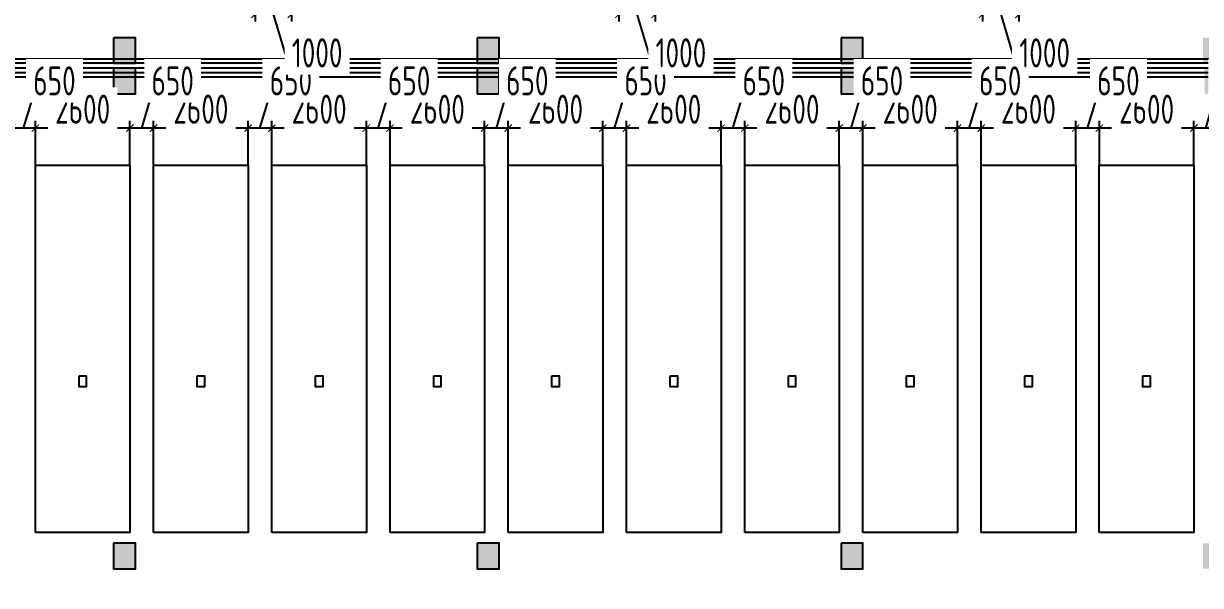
# Model space of a CAD drawing. Header units: inches. Extents: x -26985 to 86262, y -10753 to 149570.
# Drawn here: x 29657 to 62012, y 53676 to 69128 of the extents above; entities that cross this region are included whole.
import ezdxf

# ---------------------------------------------------------------- set-up
doc = ezdxf.new("R2010")
doc.units = ezdxf.units.IN
doc.header["$MEASUREMENT"] = 0
doc.layers.add('COLUMN', color=6, linetype='Continuous')
doc.layers.add('雨水管', color=7, linetype='Continuous')
doc.styles.add('JY-GB', font='gbenor.shx', dxfattribs={"width": 0.8, "bigfont": 'gbcbig.shx'})
doc.dimstyles.new('JY-800', dxfattribs={"dimscale": 400, "dimtxt": 2, "dimasz": 0.5, "dimexe": 0.5, "dimexo": 0, "dimgap": 0.3, "dimtad": 1, "dimdec": 0, "dimtxsty": 'JY-GB', "dimblk": 'ARCHTICK', "dimcen": 2.5, "dimclrd": 86, "dimclre": 86, "dimclrt": 7, "dimadec": 0, "dimazin": 0, "dimtfac": 1, "dimtdec": 0, "dimtmove": 0, "dimatfit": 3, "dimfxl": 1, "dimtfill": 1, "dimlwd": 25, "dimlwe": 25, "dimarcsym": 0})

# ---------------------------------------------------------------- blocks, each defined once
blk = doc.blocks.new('柱左')
at = {"layer": '雨水管'}
h = blk.add_hatch(color=256, dxfattribs=at)
h.paths.add_polyline_path([(26931, -42099), (26931, -42699), (27531, -42699), (27531, -42099)])
h.paths.add_polyline_path([(37351, -42099), (36751, -42099), (36751, -42699), (37351, -42699)])
h.paths.add_polyline_path([(47401, -42099), (46701, -42099), (46701, -42699), (47401, -42699)])
h.paths.add_polyline_path([(59401, -42699), (59401, -42099), (58701, -42099), (58701, -42699)])
h.paths.add_polyline_path([(68401, -42099), (67701, -42099), (67701, -42699), (68401, -42699)])
h.paths.add_polyline_path([(81461, -42699), (81461, -42099), (80761, -42099), (80761, -42699)])
h.paths.add_polyline_path([(82301, -42099), (81601, -42099), (81601, -42699), (82301, -42699)])
h.paths.add_polyline_path([(94901, -42099), (94201, -42099), (94201, -42699), (94901, -42699)])
h.paths.add_polyline_path([(102301, -42699), (102801, -42699), (102801, -42099), (102301, -42099)])
h.paths.add_polyline_path([(110851, -42699), (110851, -42099), (110251, -42099), (110251, -42699)])
h.paths.add_polyline_path([(110251, -52699), (110851, -52699), (110851, -52099), (110251, -52099)])
h.paths.add_polyline_path([(102801, -52699), (102801, -52099), (102301, -52099), (102301, -52699)])
h.paths.add_polyline_path([(94901, -52699), (94901, -52099), (94201, -52099), (94201, -52699)])
h.paths.add_polyline_path([(82301, -52099), (81601, -52099), (81601, -52699), (82301, -52699)])
h.paths.add_polyline_path([(81461, -52099), (80761, -52099), (80761, -52699), (81461, -52699)])
h.paths.add_polyline_path([(67701, -52099), (67701, -52699), (68401, -52699), (68401, -52099)])
h.paths.add_polyline_path([(58701, -52099), (58701, -52699), (59401, -52699), (59401, -52099)])
h.paths.add_polyline_path([(47401, -52699), (47401, -52099), (46701, -52099), (46701, -52699)])
h.paths.add_polyline_path([(36751, -52699), (37351, -52699), (37351, -52099), (36751, -52099)])
h.paths.add_polyline_path([(27531, -52099), (26931, -52099), (26931, -52699), (27531, -52699)])
h.paths.add_polyline_path([(26191, -52099), (26191, -52699), (26791, -52699), (26791, -52099)])
h.paths.add_polyline_path([(26191, -47699), (26791, -47699), (26791, -47099), (26191, -47099)])
h.paths.add_polyline_path([(26191, -62699), (26791, -62699), (26791, -62099), (26191, -62099)])
h.paths.add_polyline_path([(27531, -62099), (26931, -62099), (26931, -62699), (27531, -62699)])
h.paths.add_polyline_path([(36751, -62099), (36751, -62699), (37351, -62699), (37351, -62099)])
h.paths.add_polyline_path([(47401, -62699), (47401, -62099), (46701, -62099), (46701, -62699)])
h.paths.add_polyline_path([(58701, -62699), (59401, -62699), (59401, -62099), (58701, -62099)])
h.paths.add_polyline_path([(68401, -62099), (67701, -62099), (67701, -62699), (68401, -62699)])
h.paths.add_polyline_path([(82301, -62699), (82301, -62099), (81601, -62099), (81601, -62699)])
h.paths.add_polyline_path([(81461, -62099), (80761, -62099), (80761, -62699), (81461, -62699)])
h.paths.add_polyline_path([(94901, -62699), (94901, -62099), (94201, -62099), (94201, -62699)])
h.paths.add_polyline_path([(110851, -62699), (110851, -62099), (110251, -62099), (110251, -62699)])
h.paths.add_polyline_path([(110851, -72049), (110251, -72049), (110251, -72749), (110851, -72749)])
h.paths.add_polyline_path([(102301, -72749), (102801, -72749), (102801, -72049), (102301, -72049)])
h.paths.add_polyline_path([(94901, -72049), (94201, -72049), (94201, -72749), (94901, -72749)])
h.paths.add_polyline_path([(110251, -84019), (110851, -84019), (110851, -83319), (110251, -83319)])
h.paths.add_polyline_path([(102301, -84019), (102801, -84019), (102801, -83319), (102301, -83319)])
h.paths.add_polyline_path([(94901, -84019), (94901, -83319), (94201, -83319), (94201, -84019)])
h.paths.add_polyline_path([(81601, -84019), (82301, -84019), (82301, -83319), (81601, -83319)])
h.paths.add_polyline_path([(80861, -84019), (81461, -84019), (81461, -83619), (80861, -83619)])
h.paths.add_polyline_path([(81461, -80499), (81461, -80099), (80861, -80099), (80861, -80499)])
h.paths.add_polyline_path([(82301, -72049), (81601, -72049), (81601, -72749), (82301, -72749)])
h.paths.add_polyline_path([(80761, -72699), (81461, -72699), (81461, -72099), (80761, -72099)])
h.paths.add_polyline_path([(68401, -72749), (68401, -72049), (67701, -72049), (67701, -72749)])
h.paths.add_polyline_path([(72891, -80099), (72891, -80499), (73491, -80499), (73491, -80099)])
h.paths.add_polyline_path([(73491, -84019), (73491, -83619), (72891, -83619), (72891, -84019)])
h.paths.add_polyline_path([(67751, -84019), (68351, -84019), (68351, -83319), (67751, -83319)])
h.paths.add_polyline_path([(58701, -83319), (58701, -84019), (59401, -84019), (59401, -83319)])
h.paths.add_polyline_path([(59401, -72049), (58701, -72049), (58701, -72749), (59401, -72749)])
h.paths.add_polyline_path([(46701, -72749), (47401, -72749), (47401, -72049), (46701, -72049)])
h.paths.add_polyline_path([(47401, -83319), (46701, -83319), (46701, -84019), (47401, -84019)])
h.paths.add_polyline_path([(36751, -84019), (37351, -84019), (37351, -83319), (36751, -83319)])
h.paths.add_polyline_path([(37351, -72049), (36751, -72049), (36751, -72749), (37351, -72749)])
h.paths.add_polyline_path([(27531, -72049), (26931, -72049), (26931, -72749), (27531, -72749)])
h.paths.add_polyline_path([(26791, -72099), (26191, -72099), (26191, -72699), (26791, -72699)])
h.paths.add_polyline_path([(26791, -83619), (26191, -83619), (26191, -84019), (26791, -84019)])
h.paths.add_polyline_path([(27531, -83319), (26931, -83319), (26931, -84019), (27531, -84019)])
at = {"layer": 'COLUMN'}
for points in [[(68401, -42099), (67701, -42099), (67701, -42699), (68401, -42699)], [(81461, -42099), (80761, -42099), (80761, -42699), (81461, -42699)], [(82301, -42099), (81601, -42099), (81601, -42699), (82301, -42699)], [(68401, -52099), (67701, -52099), (67701, -52699), (68401, -52699)], [(81461, -52099), (80761, -52099), (80761, -52699), (81461, -52699)], [(82301, -52099), (81601, -52099), (81601, -52699), (82301, -52699)], [(68401, -62099), (67701, -62099), (67701, -62699), (68401, -62699)], [(81461, -62099), (80761, -62099), (80761, -62699), (81461, -62699)], [(82301, -62099), (81601, -62099), (81601, -62699), (82301, -62699)]]:
    blk.add_lwpolyline(points, close=True, dxfattribs=at)
blk = doc.blocks.new('_ArchTick')
at = {"color": 0, "linetype": 'ByBlock', "const_width": 0.15}
blk.add_lwpolyline([(-0.5, -0.5), (0.5, 0.5)], dxfattribs=at)
blk = doc.blocks.new('*D82')
at = {"color": 86, "linetype": 'Continuous', "lineweight": 25, "transparency": 16777216}
for p, q in [((62157, 66251), (62391, 67031)), ((62391, 67031), (63623, 67031)), ((61832, 65237), (61832, 66451)), ((62482, 65237), (62482, 66451)), ((62482, 66251), (61832, 66251))]:
    blk.add_line(p, q, dxfattribs=at)
at = {"layer": 'Defpoints', "color": 0, "linetype": 'Continuous', "transparency": 16777216}
for p in [(61832, 66251), (61832, 65237), (62482, 65237)]:
    blk.add_point(p, dxfattribs=at)
at = {"color": 86, "linetype": 'Continuous', "lineweight": 25, "transparency": 16777216, "xscale": 200, "yscale": 200, "zscale": 200, "rotation": 180}
blk.add_blockref('_ArchTick', (61832, 66251), dxfattribs=at)
at = {"color": 86, "linetype": 'Continuous', "lineweight": 25, "transparency": 16777216, "xscale": 200, "yscale": 200, "zscale": 200}
blk.add_blockref('_ArchTick', (62482, 66251), dxfattribs=at)
at = {"color": 7, "linetype": 'Continuous', "lineweight": -3, "transparency": 16777216, "insert": (63007, 67551), "char_height": 800, "attachment_point": 5, "style": 'JY-GB', "bg_fill": 3, "box_fill_scale": 1.25, "bg_fill_color": 256, "bg_fill_true_color": 13158600, "bg_fill_transparency": 0}
blk.add_mtext('650', dxfattribs=at)
blk = doc.blocks.new('*D83')
at = {"color": 86, "linetype": 'Continuous', "lineweight": 25, "transparency": 16777216}
for p, q in [((59232, 65237), (59232, 66451)), ((61832, 65237), (61832, 66451)), ((61832, 66251), (59232, 66251))]:
    blk.add_line(p, q, dxfattribs=at)
at = {"layer": 'Defpoints', "color": 0, "linetype": 'Continuous', "transparency": 16777216}
for p in [(59232, 66251), (59232, 65237), (61832, 65237)]:
    blk.add_point(p, dxfattribs=at)
at = {"color": 86, "linetype": 'Continuous', "lineweight": 25, "transparency": 16777216, "xscale": 200, "yscale": 200, "zscale": 200, "rotation": 180}
blk.add_blockref('_ArchTick', (59232, 66251), dxfattribs=at)
at = {"color": 86, "linetype": 'Continuous', "lineweight": 25, "transparency": 16777216, "xscale": 200, "yscale": 200, "zscale": 200}
blk.add_blockref('_ArchTick', (61832, 66251), dxfattribs=at)
at = {"color": 7, "linetype": 'Continuous', "lineweight": -3, "transparency": 16777216, "insert": (60532, 66771), "char_height": 800, "attachment_point": 5, "style": 'JY-GB', "bg_fill": 3, "box_fill_scale": 1.25, "bg_fill_color": 256, "bg_fill_true_color": 13158600, "bg_fill_transparency": 0}
blk.add_mtext('2600', dxfattribs=at)
blk = doc.blocks.new('*D84')
at = {"color": 86, "linetype": 'Continuous', "lineweight": 25, "transparency": 16777216}
for p, q in [((58907, 66251), (59141, 67031)), ((59141, 67031), (60373, 67031)), ((58582, 65228), (58582, 66451)), ((59232, 65237), (59232, 66451)), ((59232, 66251), (58582, 66251))]:
    blk.add_line(p, q, dxfattribs=at)
at = {"layer": 'Defpoints', "color": 0, "linetype": 'Continuous', "transparency": 16777216}
for p in [(58582, 66251), (58582, 65228), (59232, 65237)]:
    blk.add_point(p, dxfattribs=at)
at = {"color": 86, "linetype": 'Continuous', "lineweight": 25, "transparency": 16777216, "xscale": 200, "yscale": 200, "zscale": 200, "rotation": 180}
blk.add_blockref('_ArchTick', (58582, 66251), dxfattribs=at)
at = {"color": 86, "linetype": 'Continuous', "lineweight": 25, "transparency": 16777216, "xscale": 200, "yscale": 200, "zscale": 200}
blk.add_blockref('_ArchTick', (59232, 66251), dxfattribs=at)
at = {"color": 7, "linetype": 'Continuous', "lineweight": -3, "transparency": 16777216, "insert": (59757, 67551), "char_height": 800, "attachment_point": 5, "style": 'JY-GB', "bg_fill": 3, "box_fill_scale": 1.25, "bg_fill_color": 256, "bg_fill_true_color": 13158600, "bg_fill_transparency": 0}
blk.add_mtext('650', dxfattribs=at)
blk = doc.blocks.new('*D85')
at = {"color": 86, "linetype": 'Continuous', "lineweight": 25, "transparency": 16777216}
for p, q in [((55982, 65237), (55982, 66451)), ((58582, 65228), (58582, 66451)), ((58582, 66251), (55982, 66251))]:
    blk.add_line(p, q, dxfattribs=at)
at = {"layer": 'Defpoints', "color": 0, "linetype": 'Continuous', "transparency": 16777216}
for p in [(55982, 66251), (55982, 65237), (58582, 65228)]:
    blk.add_point(p, dxfattribs=at)
at = {"color": 86, "linetype": 'Continuous', "lineweight": 25, "transparency": 16777216, "xscale": 200, "yscale": 200, "zscale": 200, "rotation": 180}
blk.add_blockref('_ArchTick', (55982, 66251), dxfattribs=at)
at = {"color": 86, "linetype": 'Continuous', "lineweight": 25, "transparency": 16777216, "xscale": 200, "yscale": 200, "zscale": 200}
blk.add_blockref('_ArchTick', (58582, 66251), dxfattribs=at)
at = {"color": 7, "linetype": 'Continuous', "lineweight": -3, "transparency": 16777216, "insert": (57282, 66771), "char_height": 800, "attachment_point": 5, "style": 'JY-GB', "bg_fill": 3, "box_fill_scale": 1.25, "bg_fill_color": 256, "bg_fill_true_color": 13158600, "bg_fill_transparency": 0}
blk.add_mtext('2600', dxfattribs=at)
blk = doc.blocks.new('*D86')
at = {"color": 86, "linetype": 'Continuous', "lineweight": 25, "transparency": 16777216}
for p, q in [((55657, 66251), (55891, 67031)), ((55891, 67031), (57123, 67031)), ((55332, 65237), (55332, 66451)), ((55982, 65237), (55982, 66451)), ((55982, 66251), (55332, 66251))]:
    blk.add_line(p, q, dxfattribs=at)
at = {"layer": 'Defpoints', "color": 0, "linetype": 'Continuous', "transparency": 16777216}
for p in [(55332, 66251), (55332, 65237), (55982, 65237)]:
    blk.add_point(p, dxfattribs=at)
at = {"color": 86, "linetype": 'Continuous', "lineweight": 25, "transparency": 16777216, "xscale": 200, "yscale": 200, "zscale": 200, "rotation": 180}
blk.add_blockref('_ArchTick', (55332, 66251), dxfattribs=at)
at = {"color": 86, "linetype": 'Continuous', "lineweight": 25, "transparency": 16777216, "xscale": 200, "yscale": 200, "zscale": 200}
blk.add_blockref('_ArchTick', (55982, 66251), dxfattribs=at)
at = {"color": 7, "linetype": 'Continuous', "lineweight": -3, "transparency": 16777216, "insert": (56507, 67551), "char_height": 800, "attachment_point": 5, "style": 'JY-GB', "bg_fill": 3, "box_fill_scale": 1.25, "bg_fill_color": 256, "bg_fill_true_color": 13158600, "bg_fill_transparency": 0}
blk.add_mtext('650', dxfattribs=at)
blk = doc.blocks.new('*D87')
at = {"color": 86, "linetype": 'Continuous', "lineweight": 25, "transparency": 16777216}
for p, q in [((52732, 65237), (52732, 66451)), ((55332, 65237), (55332, 66451)), ((55332, 66251), (52732, 66251))]:
    blk.add_line(p, q, dxfattribs=at)
at = {"layer": 'Defpoints', "color": 0, "linetype": 'Continuous', "transparency": 16777216}
for p in [(52732, 66251), (52732, 65237), (55332, 65237)]:
    blk.add_point(p, dxfattribs=at)
at = {"color": 86, "linetype": 'Continuous', "lineweight": 25, "transparency": 16777216, "xscale": 200, "yscale": 200, "zscale": 200, "rotation": 180}
blk.add_blockref('_ArchTick', (52732, 66251), dxfattribs=at)
at = {"color": 86, "linetype": 'Continuous', "lineweight": 25, "transparency": 16777216, "xscale": 200, "yscale": 200, "zscale": 200}
blk.add_blockref('_ArchTick', (55332, 66251), dxfattribs=at)
at = {"color": 7, "linetype": 'Continuous', "lineweight": -3, "transparency": 16777216, "insert": (54032, 66771), "char_height": 800, "attachment_point": 5, "style": 'JY-GB', "bg_fill": 3, "box_fill_scale": 1.25, "bg_fill_color": 256, "bg_fill_true_color": 13158600, "bg_fill_transparency": 0}
blk.add_mtext('2600', dxfattribs=at)
blk = doc.blocks.new('*D88')
at = {"color": 86, "linetype": 'Continuous', "lineweight": 25, "transparency": 16777216}
for p, q in [((52407, 66251), (52641, 67031)), ((52641, 67031), (53873, 67031)), ((52082, 65237), (52082, 66451)), ((52732, 65237), (52732, 66451)), ((52732, 66251), (52082, 66251))]:
    blk.add_line(p, q, dxfattribs=at)
at = {"layer": 'Defpoints', "color": 0, "linetype": 'Continuous', "transparency": 16777216}
for p in [(52082, 66251), (52082, 65237), (52732, 65237)]:
    blk.add_point(p, dxfattribs=at)
at = {"color": 86, "linetype": 'Continuous', "lineweight": 25, "transparency": 16777216, "xscale": 200, "yscale": 200, "zscale": 200, "rotation": 180}
blk.add_blockref('_ArchTick', (52082, 66251), dxfattribs=at)
at = {"color": 86, "linetype": 'Continuous', "lineweight": 25, "transparency": 16777216, "xscale": 200, "yscale": 200, "zscale": 200}
blk.add_blockref('_ArchTick', (52732, 66251), dxfattribs=at)
at = {"color": 7, "linetype": 'Continuous', "lineweight": -3, "transparency": 16777216, "insert": (53257, 67551), "char_height": 800, "attachment_point": 5, "style": 'JY-GB', "bg_fill": 3, "box_fill_scale": 1.25, "bg_fill_color": 256, "bg_fill_true_color": 13158600, "bg_fill_transparency": 0}
blk.add_mtext('650', dxfattribs=at)
blk = doc.blocks.new('*D89')
at = {"color": 86, "linetype": 'Continuous', "lineweight": 25, "transparency": 16777216}
for p, q in [((49482, 65237), (49482, 66451)), ((52082, 65237), (52082, 66451)), ((52082, 66251), (49482, 66251))]:
    blk.add_line(p, q, dxfattribs=at)
at = {"layer": 'Defpoints', "color": 0, "linetype": 'Continuous', "transparency": 16777216}
for p in [(49482, 66251), (49482, 65237), (52082, 65237)]:
    blk.add_point(p, dxfattribs=at)
at = {"color": 86, "linetype": 'Continuous', "lineweight": 25, "transparency": 16777216, "xscale": 200, "yscale": 200, "zscale": 200, "rotation": 180}
blk.add_blockref('_ArchTick', (49482, 66251), dxfattribs=at)
at = {"color": 86, "linetype": 'Continuous', "lineweight": 25, "transparency": 16777216, "xscale": 200, "yscale": 200, "zscale": 200}
blk.add_blockref('_ArchTick', (52082, 66251), dxfattribs=at)
at = {"color": 7, "linetype": 'Continuous', "lineweight": -3, "transparency": 16777216, "insert": (50782, 66771), "char_height": 800, "attachment_point": 5, "style": 'JY-GB', "bg_fill": 3, "box_fill_scale": 1.25, "bg_fill_color": 256, "bg_fill_true_color": 13158600, "bg_fill_transparency": 0}
blk.add_mtext('2600', dxfattribs=at)
blk = doc.blocks.new('*D90')
at = {"color": 86, "linetype": 'Continuous', "lineweight": 25, "transparency": 16777216}
for p, q in [((49157, 66251), (49391, 67031)), ((49391, 67031), (50623, 67031)), ((48832, 65237), (48832, 66451)), ((49482, 65237), (49482, 66451)), ((49482, 66251), (48832, 66251))]:
    blk.add_line(p, q, dxfattribs=at)
at = {"layer": 'Defpoints', "color": 0, "linetype": 'Continuous', "transparency": 16777216}
for p in [(48832, 66251), (48832, 65237), (49482, 65237)]:
    blk.add_point(p, dxfattribs=at)
at = {"color": 86, "linetype": 'Continuous', "lineweight": 25, "transparency": 16777216, "xscale": 200, "yscale": 200, "zscale": 200, "rotation": 180}
blk.add_blockref('_ArchTick', (48832, 66251), dxfattribs=at)
at = {"color": 86, "linetype": 'Continuous', "lineweight": 25, "transparency": 16777216, "xscale": 200, "yscale": 200, "zscale": 200}
blk.add_blockref('_ArchTick', (49482, 66251), dxfattribs=at)
at = {"color": 7, "linetype": 'Continuous', "lineweight": -3, "transparency": 16777216, "insert": (50007, 67551), "char_height": 800, "attachment_point": 5, "style": 'JY-GB', "bg_fill": 3, "box_fill_scale": 1.25, "bg_fill_color": 256, "bg_fill_true_color": 13158600, "bg_fill_transparency": 0}
blk.add_mtext('650', dxfattribs=at)
blk = doc.blocks.new('*D91')
at = {"color": 86, "linetype": 'Continuous', "lineweight": 25, "transparency": 16777216}
for p, q in [((46232, 65237), (46232, 66451)), ((48832, 65237), (48832, 66451)), ((48832, 66251), (46232, 66251))]:
    blk.add_line(p, q, dxfattribs=at)
at = {"layer": 'Defpoints', "color": 0, "linetype": 'Continuous', "transparency": 16777216}
for p in [(46232, 66251), (46232, 65237), (48832, 65237)]:
    blk.add_point(p, dxfattribs=at)
at = {"color": 86, "linetype": 'Continuous', "lineweight": 25, "transparency": 16777216, "xscale": 200, "yscale": 200, "zscale": 200, "rotation": 180}
blk.add_blockref('_ArchTick', (46232, 66251), dxfattribs=at)
at = {"color": 86, "linetype": 'Continuous', "lineweight": 25, "transparency": 16777216, "xscale": 200, "yscale": 200, "zscale": 200}
blk.add_blockref('_ArchTick', (48832, 66251), dxfattribs=at)
at = {"color": 7, "linetype": 'Continuous', "lineweight": -3, "transparency": 16777216, "insert": (47532, 66771), "char_height": 800, "attachment_point": 5, "style": 'JY-GB', "bg_fill": 3, "box_fill_scale": 1.25, "bg_fill_color": 256, "bg_fill_true_color": 13158600, "bg_fill_transparency": 0}
blk.add_mtext('2600', dxfattribs=at)
blk = doc.blocks.new('*D92')
at = {"color": 86, "linetype": 'Continuous', "lineweight": 25, "transparency": 16777216}
for p, q in [((45907, 66251), (46141, 67031)), ((46141, 67031), (47373, 67031)), ((45582, 65237), (45582, 66451)), ((46232, 65237), (46232, 66451)), ((46232, 66251), (45582, 66251))]:
    blk.add_line(p, q, dxfattribs=at)
at = {"layer": 'Defpoints', "color": 0, "linetype": 'Continuous', "transparency": 16777216}
for p in [(45582, 66251), (45582, 65237), (46232, 65237)]:
    blk.add_point(p, dxfattribs=at)
at = {"color": 86, "linetype": 'Continuous', "lineweight": 25, "transparency": 16777216, "xscale": 200, "yscale": 200, "zscale": 200, "rotation": 180}
blk.add_blockref('_ArchTick', (45582, 66251), dxfattribs=at)
at = {"color": 86, "linetype": 'Continuous', "lineweight": 25, "transparency": 16777216, "xscale": 200, "yscale": 200, "zscale": 200}
blk.add_blockref('_ArchTick', (46232, 66251), dxfattribs=at)
at = {"color": 7, "linetype": 'Continuous', "lineweight": -3, "transparency": 16777216, "insert": (46757, 67551), "char_height": 800, "attachment_point": 5, "style": 'JY-GB', "bg_fill": 3, "box_fill_scale": 1.25, "bg_fill_color": 256, "bg_fill_true_color": 13158600, "bg_fill_transparency": 0}
blk.add_mtext('650', dxfattribs=at)
blk = doc.blocks.new('*D93')
at = {"color": 86, "linetype": 'Continuous', "lineweight": 25, "transparency": 16777216}
for p, q in [((42982, 65237), (42982, 66451)), ((45582, 65237), (45582, 66451)), ((45582, 66251), (42982, 66251))]:
    blk.add_line(p, q, dxfattribs=at)
at = {"layer": 'Defpoints', "color": 0, "linetype": 'Continuous', "transparency": 16777216}
for p in [(42982, 66251), (42982, 65237), (45582, 65237)]:
    blk.add_point(p, dxfattribs=at)
at = {"color": 86, "linetype": 'Continuous', "lineweight": 25, "transparency": 16777216, "xscale": 200, "yscale": 200, "zscale": 200, "rotation": 180}
blk.add_blockref('_ArchTick', (42982, 66251), dxfattribs=at)
at = {"color": 86, "linetype": 'Continuous', "lineweight": 25, "transparency": 16777216, "xscale": 200, "yscale": 200, "zscale": 200}
blk.add_blockref('_ArchTick', (45582, 66251), dxfattribs=at)
at = {"color": 7, "linetype": 'Continuous', "lineweight": -3, "transparency": 16777216, "insert": (44282, 66771), "char_height": 800, "attachment_point": 5, "style": 'JY-GB', "bg_fill": 3, "box_fill_scale": 1.25, "bg_fill_color": 256, "bg_fill_true_color": 13158600, "bg_fill_transparency": 0}
blk.add_mtext('2600', dxfattribs=at)
blk = doc.blocks.new('*D94')
at = {"color": 86, "linetype": 'Continuous', "lineweight": 25, "transparency": 16777216}
for p, q in [((42657, 66251), (42891, 67031)), ((42891, 67031), (44123, 67031)), ((42332, 65237), (42332, 66451)), ((42982, 65237), (42982, 66451)), ((42982, 66251), (42332, 66251))]:
    blk.add_line(p, q, dxfattribs=at)
at = {"layer": 'Defpoints', "color": 0, "linetype": 'Continuous', "transparency": 16777216}
for p in [(42332, 66251), (42332, 65237), (42982, 65237)]:
    blk.add_point(p, dxfattribs=at)
at = {"color": 86, "linetype": 'Continuous', "lineweight": 25, "transparency": 16777216, "xscale": 200, "yscale": 200, "zscale": 200, "rotation": 180}
blk.add_blockref('_ArchTick', (42332, 66251), dxfattribs=at)
at = {"color": 86, "linetype": 'Continuous', "lineweight": 25, "transparency": 16777216, "xscale": 200, "yscale": 200, "zscale": 200}
blk.add_blockref('_ArchTick', (42982, 66251), dxfattribs=at)
at = {"color": 7, "linetype": 'Continuous', "lineweight": -3, "transparency": 16777216, "insert": (43507, 67551), "char_height": 800, "attachment_point": 5, "style": 'JY-GB', "bg_fill": 3, "box_fill_scale": 1.25, "bg_fill_color": 256, "bg_fill_true_color": 13158600, "bg_fill_transparency": 0}
blk.add_mtext('650', dxfattribs=at)
blk = doc.blocks.new('*D95')
at = {"color": 86, "linetype": 'Continuous', "lineweight": 25, "transparency": 16777216}
for p, q in [((39732, 65237), (39732, 66451)), ((42332, 65237), (42332, 66451)), ((42332, 66251), (39732, 66251))]:
    blk.add_line(p, q, dxfattribs=at)
at = {"layer": 'Defpoints', "color": 0, "linetype": 'Continuous', "transparency": 16777216}
for p in [(39732, 66251), (39732, 65237), (42332, 65237)]:
    blk.add_point(p, dxfattribs=at)
at = {"color": 86, "linetype": 'Continuous', "lineweight": 25, "transparency": 16777216, "xscale": 200, "yscale": 200, "zscale": 200, "rotation": 180}
blk.add_blockref('_ArchTick', (39732, 66251), dxfattribs=at)
at = {"color": 86, "linetype": 'Continuous', "lineweight": 25, "transparency": 16777216, "xscale": 200, "yscale": 200, "zscale": 200}
blk.add_blockref('_ArchTick', (42332, 66251), dxfattribs=at)
at = {"color": 7, "linetype": 'Continuous', "lineweight": -3, "transparency": 16777216, "insert": (41032, 66771), "char_height": 800, "attachment_point": 5, "style": 'JY-GB', "bg_fill": 3, "box_fill_scale": 1.25, "bg_fill_color": 256, "bg_fill_true_color": 13158600, "bg_fill_transparency": 0}
blk.add_mtext('2600', dxfattribs=at)
blk = doc.blocks.new('*D96')
at = {"color": 86, "linetype": 'Continuous', "lineweight": 25, "transparency": 16777216}
for p, q in [((39407, 66251), (39641, 67031)), ((39641, 67031), (40873, 67031)), ((39082, 65237), (39082, 66451)), ((39732, 65237), (39732, 66451)), ((39732, 66251), (39082, 66251))]:
    blk.add_line(p, q, dxfattribs=at)
at = {"layer": 'Defpoints', "color": 0, "linetype": 'Continuous', "transparency": 16777216}
for p in [(39082, 66251), (39082, 65237), (39732, 65237)]:
    blk.add_point(p, dxfattribs=at)
at = {"color": 86, "linetype": 'Continuous', "lineweight": 25, "transparency": 16777216, "xscale": 200, "yscale": 200, "zscale": 200, "rotation": 180}
blk.add_blockref('_ArchTick', (39082, 66251), dxfattribs=at)
at = {"color": 86, "linetype": 'Continuous', "lineweight": 25, "transparency": 16777216, "xscale": 200, "yscale": 200, "zscale": 200}
blk.add_blockref('_ArchTick', (39732, 66251), dxfattribs=at)
at = {"color": 7, "linetype": 'Continuous', "lineweight": -3, "transparency": 16777216, "insert": (40257, 67551), "char_height": 800, "attachment_point": 5, "style": 'JY-GB', "bg_fill": 3, "box_fill_scale": 1.25, "bg_fill_color": 256, "bg_fill_true_color": 13158600, "bg_fill_transparency": 0}
blk.add_mtext('650', dxfattribs=at)
blk = doc.blocks.new('*D97')
at = {"color": 86, "linetype": 'Continuous', "lineweight": 25, "transparency": 16777216}
for p, q in [((36482, 65237), (36482, 66451)), ((39082, 65237), (39082, 66451)), ((39082, 66251), (36482, 66251))]:
    blk.add_line(p, q, dxfattribs=at)
at = {"layer": 'Defpoints', "color": 0, "linetype": 'Continuous', "transparency": 16777216}
for p in [(36482, 66251), (36482, 65237), (39082, 65237)]:
    blk.add_point(p, dxfattribs=at)
at = {"color": 86, "linetype": 'Continuous', "lineweight": 25, "transparency": 16777216, "xscale": 200, "yscale": 200, "zscale": 200, "rotation": 180}
blk.add_blockref('_ArchTick', (36482, 66251), dxfattribs=at)
at = {"color": 86, "linetype": 'Continuous', "lineweight": 25, "transparency": 16777216, "xscale": 200, "yscale": 200, "zscale": 200}
blk.add_blockref('_ArchTick', (39082, 66251), dxfattribs=at)
at = {"color": 7, "linetype": 'Continuous', "lineweight": -3, "transparency": 16777216, "insert": (37782, 66771), "char_height": 800, "attachment_point": 5, "style": 'JY-GB', "bg_fill": 3, "box_fill_scale": 1.25, "bg_fill_color": 256, "bg_fill_true_color": 13158600, "bg_fill_transparency": 0}
blk.add_mtext('2600', dxfattribs=at)
blk = doc.blocks.new('*D98')
at = {"color": 86, "linetype": 'Continuous', "lineweight": 25, "transparency": 16777216}
for p, q in [((36157, 66251), (36391, 67031)), ((36391, 67031), (37623, 67031)), ((35832, 65237), (35832, 66451)), ((36482, 65237), (36482, 66451)), ((36482, 66251), (35832, 66251))]:
    blk.add_line(p, q, dxfattribs=at)
at = {"layer": 'Defpoints', "color": 0, "linetype": 'Continuous', "transparency": 16777216}
for p in [(35832, 66251), (35832, 65237), (36482, 65237)]:
    blk.add_point(p, dxfattribs=at)
at = {"color": 86, "linetype": 'Continuous', "lineweight": 25, "transparency": 16777216, "xscale": 200, "yscale": 200, "zscale": 200, "rotation": 180}
blk.add_blockref('_ArchTick', (35832, 66251), dxfattribs=at)
at = {"color": 86, "linetype": 'Continuous', "lineweight": 25, "transparency": 16777216, "xscale": 200, "yscale": 200, "zscale": 200}
blk.add_blockref('_ArchTick', (36482, 66251), dxfattribs=at)
at = {"color": 7, "linetype": 'Continuous', "lineweight": -3, "transparency": 16777216, "insert": (37007, 67551), "char_height": 800, "attachment_point": 5, "style": 'JY-GB', "bg_fill": 3, "box_fill_scale": 1.25, "bg_fill_color": 256, "bg_fill_true_color": 13158600, "bg_fill_transparency": 0}
blk.add_mtext('650', dxfattribs=at)
blk = doc.blocks.new('*D99')
at = {"color": 86, "linetype": 'Continuous', "lineweight": 25, "transparency": 16777216}
for p, q in [((33232, 65237), (33232, 66451)), ((35832, 65237), (35832, 66451)), ((35832, 66251), (33232, 66251))]:
    blk.add_line(p, q, dxfattribs=at)
at = {"layer": 'Defpoints', "color": 0, "linetype": 'Continuous', "transparency": 16777216}
for p in [(33232, 66251), (33232, 65237), (35832, 65237)]:
    blk.add_point(p, dxfattribs=at)
at = {"color": 86, "linetype": 'Continuous', "lineweight": 25, "transparency": 16777216, "xscale": 200, "yscale": 200, "zscale": 200, "rotation": 180}
blk.add_blockref('_ArchTick', (33232, 66251), dxfattribs=at)
at = {"color": 86, "linetype": 'Continuous', "lineweight": 25, "transparency": 16777216, "xscale": 200, "yscale": 200, "zscale": 200}
blk.add_blockref('_ArchTick', (35832, 66251), dxfattribs=at)
at = {"color": 7, "linetype": 'Continuous', "lineweight": -3, "transparency": 16777216, "insert": (34532, 66771), "char_height": 800, "attachment_point": 5, "style": 'JY-GB', "bg_fill": 3, "box_fill_scale": 1.25, "bg_fill_color": 256, "bg_fill_true_color": 13158600, "bg_fill_transparency": 0}
blk.add_mtext('2600', dxfattribs=at)
blk = doc.blocks.new('*D100')
at = {"color": 86, "linetype": 'Continuous', "lineweight": 25, "transparency": 16777216}
for p, q in [((32907, 66251), (33141, 67031)), ((33141, 67031), (34373, 67031)), ((32582, 65237), (32582, 66451)), ((33232, 65237), (33232, 66451)), ((33232, 66251), (32582, 66251))]:
    blk.add_line(p, q, dxfattribs=at)
at = {"layer": 'Defpoints', "color": 0, "linetype": 'Continuous', "transparency": 16777216}
for p in [(32582, 66251), (32582, 65237), (33232, 65237)]:
    blk.add_point(p, dxfattribs=at)
at = {"color": 86, "linetype": 'Continuous', "lineweight": 25, "transparency": 16777216, "xscale": 200, "yscale": 200, "zscale": 200, "rotation": 180}
blk.add_blockref('_ArchTick', (32582, 66251), dxfattribs=at)
at = {"color": 86, "linetype": 'Continuous', "lineweight": 25, "transparency": 16777216, "xscale": 200, "yscale": 200, "zscale": 200}
blk.add_blockref('_ArchTick', (33232, 66251), dxfattribs=at)
at = {"color": 7, "linetype": 'Continuous', "lineweight": -3, "transparency": 16777216, "insert": (33757, 67551), "char_height": 800, "attachment_point": 5, "style": 'JY-GB', "bg_fill": 3, "box_fill_scale": 1.25, "bg_fill_color": 256, "bg_fill_true_color": 13158600, "bg_fill_transparency": 0}
blk.add_mtext('650', dxfattribs=at)
blk = doc.blocks.new('*D101')
at = {"color": 86, "linetype": 'Continuous', "lineweight": 25, "transparency": 16777216}
for p, q in [((29982, 65237), (29982, 66451)), ((32582, 65237), (32582, 66451)), ((32582, 66251), (29982, 66251))]:
    blk.add_line(p, q, dxfattribs=at)
at = {"layer": 'Defpoints', "color": 0, "linetype": 'Continuous', "transparency": 16777216}
for p in [(29982, 66251), (29982, 65237), (32582, 65237)]:
    blk.add_point(p, dxfattribs=at)
at = {"color": 86, "linetype": 'Continuous', "lineweight": 25, "transparency": 16777216, "xscale": 200, "yscale": 200, "zscale": 200, "rotation": 180}
blk.add_blockref('_ArchTick', (29982, 66251), dxfattribs=at)
at = {"color": 86, "linetype": 'Continuous', "lineweight": 25, "transparency": 16777216, "xscale": 200, "yscale": 200, "zscale": 200}
blk.add_blockref('_ArchTick', (32582, 66251), dxfattribs=at)
at = {"color": 7, "linetype": 'Continuous', "lineweight": -3, "transparency": 16777216, "insert": (31282, 66771), "char_height": 800, "attachment_point": 5, "style": 'JY-GB', "bg_fill": 3, "box_fill_scale": 1.25, "bg_fill_color": 256, "bg_fill_true_color": 13158600, "bg_fill_transparency": 0}
blk.add_mtext('2600', dxfattribs=at)
blk = doc.blocks.new('*D102')
at = {"color": 86, "linetype": 'Continuous', "lineweight": 25, "transparency": 16777216}
for p, q in [((29657, 66251), (29891, 67031)), ((29891, 67031), (31123, 67031)), ((29332, 65237), (29332, 66451)), ((29982, 65237), (29982, 66451)), ((29982, 66251), (29332, 66251))]:
    blk.add_line(p, q, dxfattribs=at)
at = {"layer": 'Defpoints', "color": 0, "linetype": 'Continuous', "transparency": 16777216}
for p in [(29332, 66251), (29332, 65237), (29982, 65237)]:
    blk.add_point(p, dxfattribs=at)
at = {"color": 86, "linetype": 'Continuous', "lineweight": 25, "transparency": 16777216, "xscale": 200, "yscale": 200, "zscale": 200, "rotation": 180}
blk.add_blockref('_ArchTick', (29332, 66251), dxfattribs=at)
at = {"color": 86, "linetype": 'Continuous', "lineweight": 25, "transparency": 16777216, "xscale": 200, "yscale": 200, "zscale": 200}
blk.add_blockref('_ArchTick', (29982, 66251), dxfattribs=at)
at = {"color": 7, "linetype": 'Continuous', "lineweight": -3, "transparency": 16777216, "insert": (30507, 67551), "char_height": 800, "attachment_point": 5, "style": 'JY-GB', "bg_fill": 3, "box_fill_scale": 1.25, "bg_fill_color": 256, "bg_fill_true_color": 13158600, "bg_fill_transparency": 0}
blk.add_mtext('650', dxfattribs=at)
blk = doc.blocks.new('*D224')
at = {"color": 86, "linetype": 'Continuous', "lineweight": 25, "transparency": 16777216}
for p, q in [((56021, 70987), (56021, 69181)), ((57021, 70987), (57021, 69181)), ((57021, 69381), (56021, 69381)), ((56521, 69381), (56995, 67801)), ((56995, 67801), (58463, 67801))]:
    blk.add_line(p, q, dxfattribs=at)
at = {"layer": 'Defpoints', "color": 0, "linetype": 'Continuous', "transparency": 16777216}
for p in [(56021, 70987), (57021, 70987), (56021, 69381)]:
    blk.add_point(p, dxfattribs=at)
at = {"color": 86, "linetype": 'Continuous', "lineweight": 25, "transparency": 16777216, "xscale": 200, "yscale": 200, "zscale": 200, "rotation": 180}
blk.add_blockref('_ArchTick', (56021, 69381), dxfattribs=at)
at = {"color": 86, "linetype": 'Continuous', "lineweight": 25, "transparency": 16777216, "xscale": 200, "yscale": 200, "zscale": 200}
blk.add_blockref('_ArchTick', (57021, 69381), dxfattribs=at)
at = {"color": 7, "linetype": 'Continuous', "lineweight": -3, "transparency": 16777216, "insert": (57729, 68321), "char_height": 800, "attachment_point": 5, "style": 'JY-GB', "bg_fill": 3, "box_fill_scale": 1.25, "bg_fill_color": 256, "bg_fill_true_color": 13158600, "bg_fill_transparency": 0}
blk.add_mtext('1000', dxfattribs=at)
blk = doc.blocks.new('*D228')
at = {"color": 86, "linetype": 'Continuous', "lineweight": 25, "transparency": 16777216}
for p, q in [((46021, 70987), (46021, 69181)), ((47021, 70987), (47021, 69181)), ((47021, 69381), (46021, 69381)), ((46521, 69381), (46995, 67801)), ((46995, 67801), (48463, 67801))]:
    blk.add_line(p, q, dxfattribs=at)
at = {"layer": 'Defpoints', "color": 0, "linetype": 'Continuous', "transparency": 16777216}
for p in [(46021, 70987), (47021, 70987), (46021, 69381)]:
    blk.add_point(p, dxfattribs=at)
at = {"color": 86, "linetype": 'Continuous', "lineweight": 25, "transparency": 16777216, "xscale": 200, "yscale": 200, "zscale": 200, "rotation": 180}
blk.add_blockref('_ArchTick', (46021, 69381), dxfattribs=at)
at = {"color": 86, "linetype": 'Continuous', "lineweight": 25, "transparency": 16777216, "xscale": 200, "yscale": 200, "zscale": 200}
blk.add_blockref('_ArchTick', (47021, 69381), dxfattribs=at)
at = {"color": 7, "linetype": 'Continuous', "lineweight": -3, "transparency": 16777216, "insert": (47729, 68321), "char_height": 800, "attachment_point": 5, "style": 'JY-GB', "bg_fill": 3, "box_fill_scale": 1.25, "bg_fill_color": 256, "bg_fill_true_color": 13158600, "bg_fill_transparency": 0}
blk.add_mtext('1000', dxfattribs=at)
blk = doc.blocks.new('*D232')
at = {"color": 86, "linetype": 'Continuous', "lineweight": 25, "transparency": 16777216}
for p, q in [((36021, 70987), (36021, 69181)), ((37021, 70987), (37021, 69181)), ((37021, 69381), (36021, 69381)), ((36521, 69381), (36995, 67801)), ((36995, 67801), (38463, 67801))]:
    blk.add_line(p, q, dxfattribs=at)
at = {"layer": 'Defpoints', "color": 0, "linetype": 'Continuous', "transparency": 16777216}
for p in [(36021, 70987), (37021, 70987), (36021, 69381)]:
    blk.add_point(p, dxfattribs=at)
at = {"color": 86, "linetype": 'Continuous', "lineweight": 25, "transparency": 16777216, "xscale": 200, "yscale": 200, "zscale": 200, "rotation": 180}
blk.add_blockref('_ArchTick', (36021, 69381), dxfattribs=at)
at = {"color": 86, "linetype": 'Continuous', "lineweight": 25, "transparency": 16777216, "xscale": 200, "yscale": 200, "zscale": 200}
blk.add_blockref('_ArchTick', (37021, 69381), dxfattribs=at)
at = {"color": 7, "linetype": 'Continuous', "lineweight": -3, "transparency": 16777216, "insert": (37729, 68321), "char_height": 800, "attachment_point": 5, "style": 'JY-GB', "bg_fill": 3, "box_fill_scale": 1.25, "bg_fill_color": 256, "bg_fill_true_color": 13158600, "bg_fill_transparency": 0}
blk.add_mtext('1000', dxfattribs=at)

msp = doc.modelspace()

# ---------------------------------------------------------------- linework, layer by layer
at = {"color": 1, "linetype": 'Continuous', "lineweight": -3}
for p, q in [((-9568.6, 68156.9), (73931.4, 68156.9)), ((-9568.6, 67776.9), (73931.4, 67776.9))]:
    msp.add_line(p, q, dxfattribs=at)
at = {"color": 0, "linetype": 'Continuous', "lineweight": -3}
for p, q in [((73931.4, 68036.9), (-568.6, 68036.9)), ((71954.5, 67896.9), (-568.6, 67896.9)), ((71954.5, 67656.9), (1281.4, 67656.9))]:
    msp.add_line(p, q, dxfattribs=at)
at = {"color": 1, "linetype": 'Continuous', "lineweight": -3}
for points in [[(31182.1, 59437.4), (31382.1, 59437.4), (31382.1, 59137.4), (31182.1, 59137.4)], [(34432.1, 59437.4), (34632.1, 59437.4), (34632.1, 59137.4), (34432.1, 59137.4)], [(37682.1, 59437.4), (37882.1, 59437.4), (37882.1, 59137.4), (37682.1, 59137.4)], [(40932.1, 59437.4), (41132.1, 59437.4), (41132.1, 59137.4), (40932.1, 59137.4)], [(44182.1, 59437.4), (44382.1, 59437.4), (44382.1, 59137.4), (44182.1, 59137.4)], [(47432.1, 59437.4), (47632.1, 59437.4), (47632.1, 59137.4), (47432.1, 59137.4)], [(50682.1, 59437.4), (50882.1, 59437.4), (50882.1, 59137.4), (50682.1, 59137.4)], [(53932.1, 59437.4), (54132.1, 59437.4), (54132.1, 59137.4), (53932.1, 59137.4)], [(57182.1, 59437.4), (57382.1, 59437.4), (57382.1, 59137.4), (57182.1, 59137.4)], [(60432.1, 59437.4), (60632.1, 59437.4), (60632.1, 59137.4), (60432.1, 59137.4)]]:
    msp.add_lwpolyline(points, close=True, dxfattribs=at)
at = {"layer": '雨水管', "color": 6}
for points in [[(29981.7, 55136.9), (29981.7, 65236.9), (32581.7, 65236.9), (32581.7, 55136.9)], [(33231.7, 55136.9), (33231.7, 65236.9), (35831.7, 65236.9), (35831.7, 55136.9)], [(36481.7, 55136.9), (36481.7, 65236.9), (39081.7, 65236.9), (39081.7, 55136.9)], [(39731.7, 55136.9), (39731.7, 65236.9), (42331.7, 65236.9), (42331.7, 55136.9)], [(42981.7, 55136.9), (42981.7, 65236.9), (45581.7, 65236.9), (45581.7, 55136.9)], [(46231.7, 55136.9), (46231.7, 65236.9), (48831.7, 65236.9), (48831.7, 55136.9)], [(49481.7, 55136.9), (49481.7, 65236.9), (52081.7, 65236.9), (52081.7, 55136.9)], [(52731.7, 55136.9), (52731.7, 65236.9), (55331.7, 65236.9), (55331.7, 55136.9)], [(55981.7, 55136.9), (55981.7, 65236.9), (58581.7, 65236.9), (58581.7, 55136.9)], [(59231.7, 55136.9), (59231.7, 65236.9), (61831.7, 65236.9), (61831.7, 55136.9)]]:
    msp.add_lwpolyline(points, close=True, dxfattribs=at)

# ---------------------------------------------------------------- block references
at = {"layer": '雨水管', "rotation": 90}
msp.add_blockref('柱左', (-9967.7, -13564.5), dxfattribs=at)

# ---------------------------------------------------------------- next in the draw order: dimensions: what is measured, and where the dimension line sits
at = {"color": 0, "linetype": 'Continuous', "lineweight": -3}
dim = msp.add_linear_dim(base=(61831.7, 66250.8), p1=(62481.7, 65236.9), p2=(61831.7, 65236.9), angle=180, dimstyle='JY-800', override={"dimtmove": 1}, dxfattribs=at)
dim.commit()
dim.dimension.update_dxf_attribs({"geometry": '*D82', "text_midpoint": (62510.7, 67550.8)})

# ---------------------------------------------------------------- next in the draw order: dimensions: what is measured, and where the dimension line sits
dim = msp.add_linear_dim(base=(59231.7, 66250.8), p1=(61831.7, 65236.9), p2=(59231.7, 65236.9), angle=180, dimstyle='JY-800', override={"dimtmove": 1}, dxfattribs=at)
dim.commit()
dim.dimension.update_dxf_attribs({"geometry": '*D83', "text_midpoint": (60531.7, 66770.8)})

# ---------------------------------------------------------------- next in the draw order: dimensions: what is measured, and where the dimension line sits
dim = msp.add_linear_dim(base=(58581.7, 66250.8), p1=(59231.7, 65236.9), p2=(58581.7, 65228.2), angle=180, dimstyle='JY-800', override={"dimtmove": 1}, dxfattribs=at)
dim.commit()
dim.dimension.update_dxf_attribs({"geometry": '*D84', "text_midpoint": (59260.7, 67550.8)})

# ---------------------------------------------------------------- next in the draw order: dimensions: what is measured, and where the dimension line sits
dim = msp.add_linear_dim(base=(55981.7, 66250.8), p1=(58581.7, 65228.2), p2=(55981.7, 65236.9), angle=180, dimstyle='JY-800', override={"dimtmove": 1}, dxfattribs=at)
dim.commit()
dim.dimension.update_dxf_attribs({"geometry": '*D85', "text_midpoint": (57281.7, 66770.8)})

# ---------------------------------------------------------------- next in the draw order: dimensions: what is measured, and where the dimension line sits
dim = msp.add_linear_dim(base=(55331.7, 66250.8), p1=(55981.7, 65236.9), p2=(55331.7, 65236.9), angle=180, dimstyle='JY-800', override={"dimtmove": 1}, dxfattribs=at)
dim.commit()
dim.dimension.update_dxf_attribs({"geometry": '*D86', "text_midpoint": (56010.7, 67550.8)})

# ---------------------------------------------------------------- next in the draw order: dimensions: what is measured, and where the dimension line sits
dim = msp.add_linear_dim(base=(56021.4, 69381.3), p1=(57021.4, 70986.9), p2=(56021.4, 70986.9), dimstyle='JY-800', override={"dimtmove": 1}, dxfattribs=at)
dim.commit()
dim.dimension.update_dxf_attribs({"geometry": '*D224', "text_midpoint": (57115.4, 68321.3)})
dim = msp.add_linear_dim(base=(52731.7, 66250.8), p1=(55331.7, 65236.9), p2=(52731.7, 65236.9), angle=180, dimstyle='JY-800', override={"dimtmove": 1}, dxfattribs=at)
dim.commit()
dim.dimension.update_dxf_attribs({"geometry": '*D87', "text_midpoint": (54031.7, 66770.8)})

# ---------------------------------------------------------------- next in the draw order: dimensions: what is measured, and where the dimension line sits
dim = msp.add_linear_dim(base=(52081.7, 66250.8), p1=(52731.7, 65236.9), p2=(52081.7, 65236.9), angle=180, dimstyle='JY-800', override={"dimtmove": 1}, dxfattribs=at)
dim.commit()
dim.dimension.update_dxf_attribs({"geometry": '*D88', "text_midpoint": (52760.7, 67550.8)})

# ---------------------------------------------------------------- next in the draw order: dimensions: what is measured, and where the dimension line sits
dim = msp.add_linear_dim(base=(49481.7, 66250.8), p1=(52081.7, 65236.9), p2=(49481.7, 65236.9), angle=180, dimstyle='JY-800', override={"dimtmove": 1}, dxfattribs=at)
dim.commit()
dim.dimension.update_dxf_attribs({"geometry": '*D89', "text_midpoint": (50781.7, 66770.8)})

# ---------------------------------------------------------------- next in the draw order: dimensions: what is measured, and where the dimension line sits
dim = msp.add_linear_dim(base=(48831.7, 66250.8), p1=(49481.7, 65236.9), p2=(48831.7, 65236.9), angle=180, dimstyle='JY-800', override={"dimtmove": 1}, dxfattribs=at)
dim.commit()
dim.dimension.update_dxf_attribs({"geometry": '*D90', "text_midpoint": (49510.7, 67550.8)})

# ---------------------------------------------------------------- next in the draw order: dimensions: what is measured, and where the dimension line sits
dim = msp.add_linear_dim(base=(46231.7, 66250.8), p1=(48831.7, 65236.9), p2=(46231.7, 65236.9), angle=180, dimstyle='JY-800', override={"dimtmove": 1}, dxfattribs=at)
dim.commit()
dim.dimension.update_dxf_attribs({"geometry": '*D91', "text_midpoint": (47531.7, 66770.8)})

# ---------------------------------------------------------------- next in the draw order: dimensions: what is measured, and where the dimension line sits
dim = msp.add_linear_dim(base=(45581.7, 66250.8), p1=(46231.7, 65236.9), p2=(45581.7, 65236.9), angle=180, dimstyle='JY-800', override={"dimtmove": 1}, dxfattribs=at)
dim.commit()
dim.dimension.update_dxf_attribs({"geometry": '*D92', "text_midpoint": (46260.7, 67550.8)})

# ---------------------------------------------------------------- next in the draw order: dimensions: what is measured, and where the dimension line sits
dim = msp.add_linear_dim(base=(46021.4, 69381.3), p1=(47021.4, 70986.9), p2=(46021.4, 70986.9), dimstyle='JY-800', override={"dimtmove": 1}, dxfattribs=at)
dim.commit()
dim.dimension.update_dxf_attribs({"geometry": '*D228', "text_midpoint": (47115.4, 68321.3)})
dim = msp.add_linear_dim(base=(42981.7, 66250.8), p1=(45581.7, 65236.9), p2=(42981.7, 65236.9), angle=180, dimstyle='JY-800', override={"dimtmove": 1}, dxfattribs=at)
dim.commit()
dim.dimension.update_dxf_attribs({"geometry": '*D93', "text_midpoint": (44281.7, 66770.8)})

# ---------------------------------------------------------------- next in the draw order: dimensions: what is measured, and where the dimension line sits
dim = msp.add_linear_dim(base=(42331.7, 66250.8), p1=(42981.7, 65236.9), p2=(42331.7, 65236.9), angle=180, dimstyle='JY-800', override={"dimtmove": 1}, dxfattribs=at)
dim.commit()
dim.dimension.update_dxf_attribs({"geometry": '*D94', "text_midpoint": (43010.7, 67550.8)})

# ---------------------------------------------------------------- next in the draw order: dimensions: what is measured, and where the dimension line sits
dim = msp.add_linear_dim(base=(39731.7, 66250.8), p1=(42331.7, 65236.9), p2=(39731.7, 65236.9), angle=180, dimstyle='JY-800', override={"dimtmove": 1}, dxfattribs=at)
dim.commit()
dim.dimension.update_dxf_attribs({"geometry": '*D95', "text_midpoint": (41031.7, 66770.8)})

# ---------------------------------------------------------------- next in the draw order: dimensions: what is measured, and where the dimension line sits
dim = msp.add_linear_dim(base=(39081.7, 66250.8), p1=(39731.7, 65236.9), p2=(39081.7, 65236.9), angle=180, dimstyle='JY-800', override={"dimtmove": 1}, dxfattribs=at)
dim.commit()
dim.dimension.update_dxf_attribs({"geometry": '*D96', "text_midpoint": (39760.7, 67550.8)})

# ---------------------------------------------------------------- next in the draw order: dimensions: what is measured, and where the dimension line sits
dim = msp.add_linear_dim(base=(36481.7, 66250.8), p1=(39081.7, 65236.9), p2=(36481.7, 65236.9), angle=180, dimstyle='JY-800', override={"dimtmove": 1}, dxfattribs=at)
dim.commit()
dim.dimension.update_dxf_attribs({"geometry": '*D97', "text_midpoint": (37781.7, 66770.8)})

# ---------------------------------------------------------------- next in the draw order: dimensions: what is measured, and where the dimension line sits
dim = msp.add_linear_dim(base=(35831.7, 66250.8), p1=(36481.7, 65236.9), p2=(35831.7, 65236.9), angle=180, dimstyle='JY-800', override={"dimtmove": 1}, dxfattribs=at)
dim.commit()
dim.dimension.update_dxf_attribs({"geometry": '*D98', "text_midpoint": (36510.7, 67550.8)})

# ---------------------------------------------------------------- next in the draw order: dimensions: what is measured, and where the dimension line sits
dim = msp.add_linear_dim(base=(36021.4, 69381.3), p1=(37021.4, 70986.9), p2=(36021.4, 70986.9), dimstyle='JY-800', override={"dimtmove": 1}, dxfattribs=at)
dim.commit()
dim.dimension.update_dxf_attribs({"geometry": '*D232', "text_midpoint": (37115.4, 68321.3)})
dim = msp.add_linear_dim(base=(33231.7, 66250.8), p1=(35831.7, 65236.9), p2=(33231.7, 65236.9), angle=180, dimstyle='JY-800', override={"dimtmove": 1}, dxfattribs=at)
dim.commit()
dim.dimension.update_dxf_attribs({"geometry": '*D99', "text_midpoint": (34531.7, 66770.8)})

# ---------------------------------------------------------------- next in the draw order: dimensions: what is measured, and where the dimension line sits
dim = msp.add_linear_dim(base=(32581.7, 66250.8), p1=(33231.7, 65236.9), p2=(32581.7, 65236.9), angle=180, dimstyle='JY-800', override={"dimtmove": 1}, dxfattribs=at)
dim.commit()
dim.dimension.update_dxf_attribs({"geometry": '*D100', "text_midpoint": (33260.7, 67550.8)})

# ---------------------------------------------------------------- next in the draw order: dimensions: what is measured, and where the dimension line sits
dim = msp.add_linear_dim(base=(29981.7, 66250.8), p1=(32581.7, 65236.9), p2=(29981.7, 65236.9), angle=180, dimstyle='JY-800', override={"dimtmove": 1}, dxfattribs=at)
dim.commit()
dim.dimension.update_dxf_attribs({"geometry": '*D101', "text_midpoint": (31281.7, 66770.8)})

# ---------------------------------------------------------------- next in the draw order: dimensions: what is measured, and where the dimension line sits
dim = msp.add_linear_dim(base=(29331.7, 66250.8), p1=(29981.7, 65236.9), p2=(29331.7, 65236.9), angle=180, dimstyle='JY-800', override={"dimtmove": 1}, dxfattribs=at)
dim.commit()
dim.dimension.update_dxf_attribs({"geometry": '*D102', "text_midpoint": (30010.7, 67550.8)})

doc.saveas('drawing.dxf')
